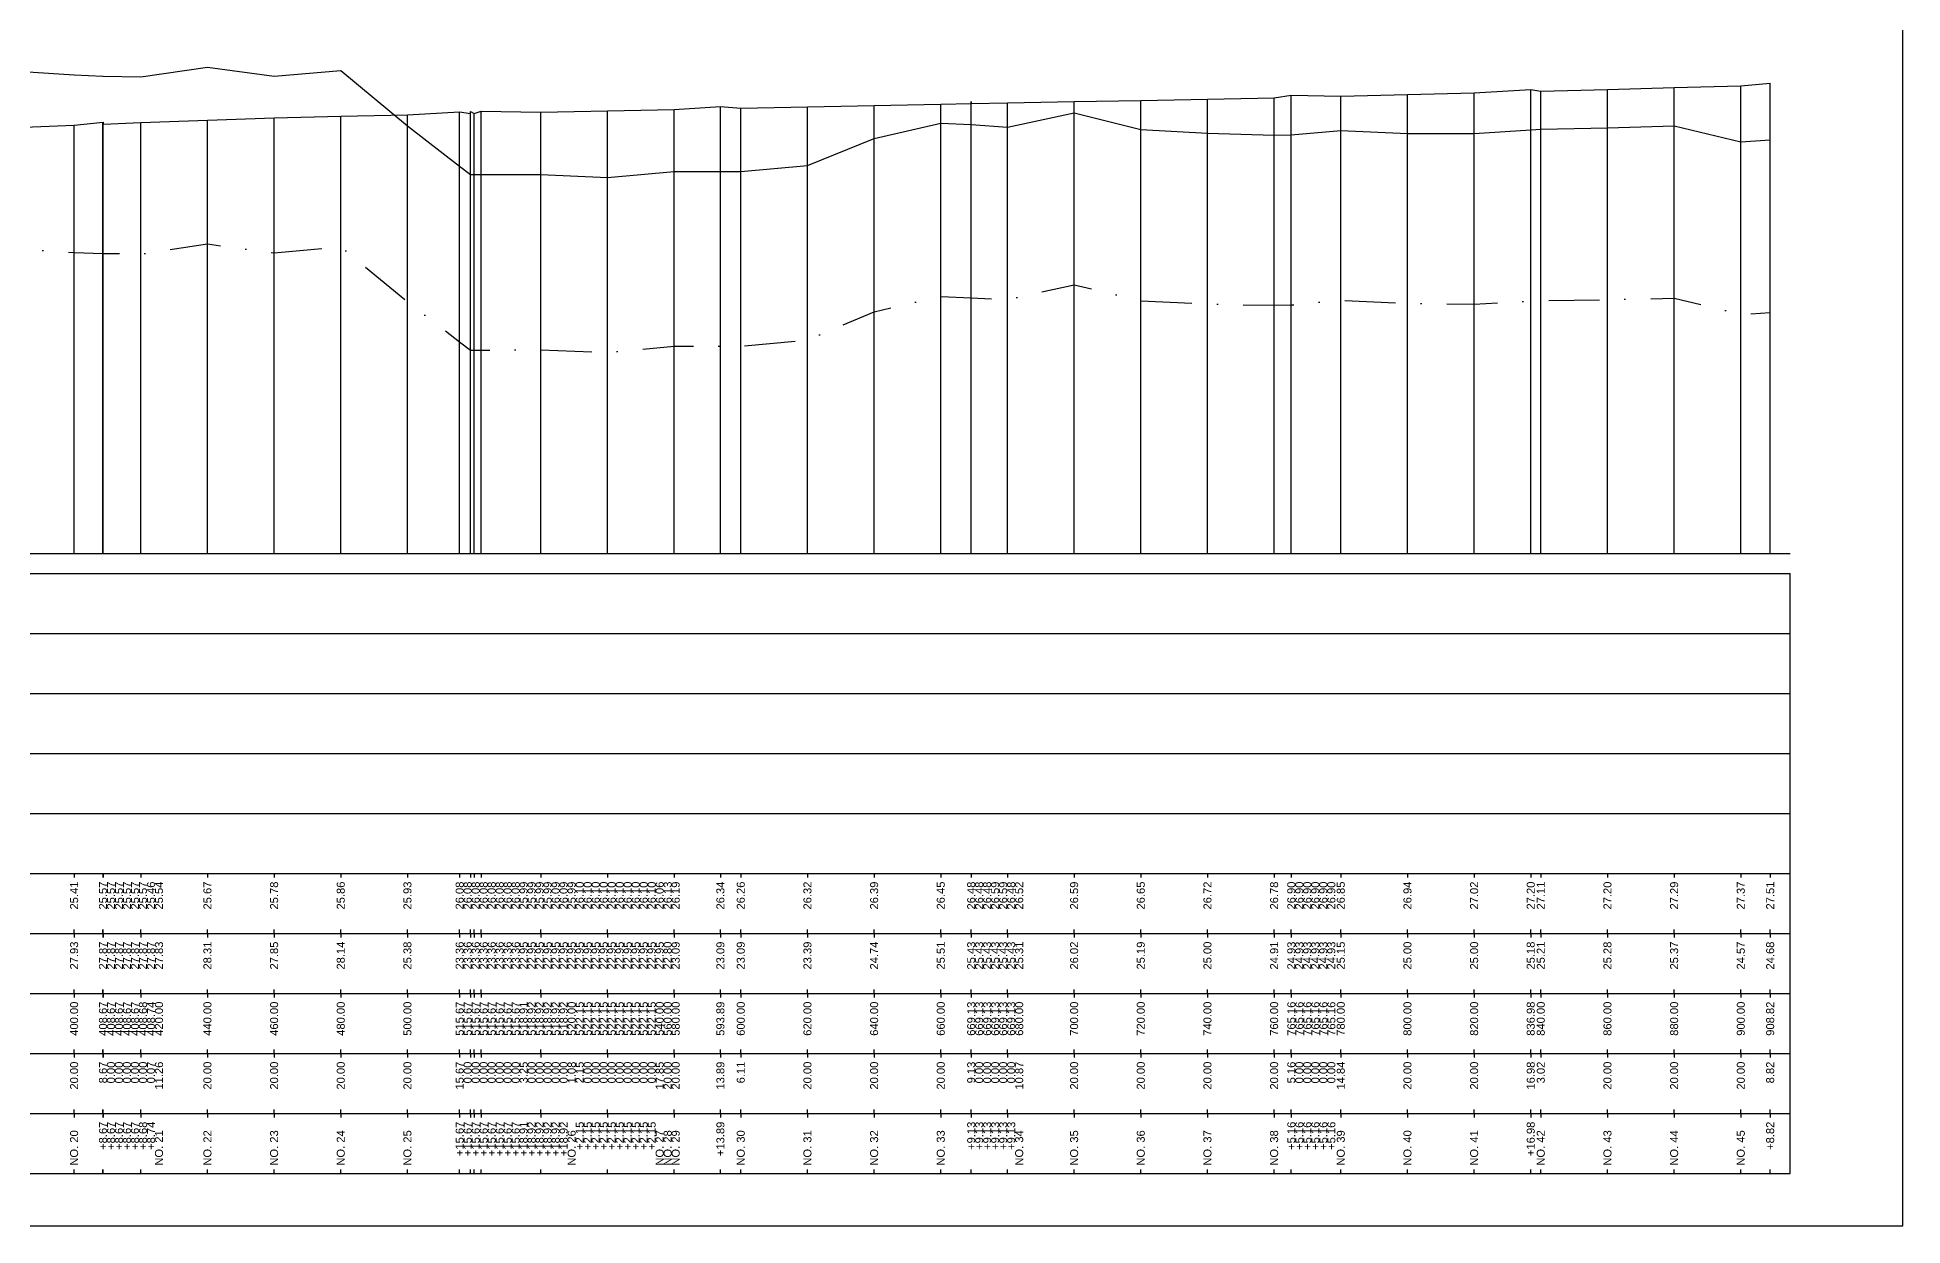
# Model space of a CAD drawing. Header units: millimetres. Extents: x -105495 to 3444, y -108190 to 2013.
# Drawn here: x 2977.7 to 3444, y -3220 to -2923 of the extents above; entities that cross this region are included whole.
import ezdxf
from ezdxf.enums import TextEntityAlignment as Align

# ---------------------------------------------------------------- set-up
doc = ezdxf.new("R2010")
doc.units = ezdxf.units.MM
doc.linetypes.add('DASHDOT', pattern=[25.4, 12.7, -6.35, 0, -6.35])
for name, color, linetype in [('KZ_종단_계획선', 1, 'Continuous'), ('KZ_종단_도각', 7, 'Continuous'), ('KZ_종단_수직선', 7, 'Continuous'), ('KZ_종단_암선1', 56, 'DASHDOT'), ('KZ_종단_지반선', 3, 'Continuous'), ('KZ_종단_테이블문자', 7, 'Continuous'), ('KZ_종단_테이블선', 7, 'Continuous')]:
    doc.layers.add(name, color=color, linetype=linetype)
doc.styles.get("Standard").update_dxf_attribs({"font": 'arial.ttf'})

msp = doc.modelspace()

# ---------------------------------------------------------------- linework, layer by layer
at = {"layer": 'KZ_종단_계획선'}
msp.add_lwpolyline([(2970.19, -2945.61), (2986.86, -2944.96), (2994.09, -2944.17), (2994.09, -2944.17), (2994.09, -2944.17), (2994.09, -2944.17), (2994.09, -2944.17), (2994.09, -2944.17), (2994.14, -2944.68), (3003.52, -2944.31), (3020.19, -2943.67), (3036.86, -2943.11), (3053.52, -2942.69), (3070.19, -2942.36), (3083.25, -2941.59), (3083.25, -2941.59), (3083.25, -2941.59), (3083.25, -2941.59), (3083.25, -2941.59), (3083.25, -2941.59), (3083.25, -2941.59), (3083.25, -2941.59), (3085.95, -2942.05), (3085.96, -2942.05), (3085.96, -2942.05), (3085.96, -2942.05), (3085.96, -2941.53), (3085.96, -2941.53), (3086.86, -2942.03), (3088.65, -2941.48), (3088.65, -2941.48), (3088.65, -2941.48), (3088.65, -2941.48), (3088.65, -2941.48), (3088.65, -2941.48), (3088.65, -2941.48), (3088.65, -2941.48), (3088.65, -2941.48), (3088.65, -2941.48), (3103.52, -2941.7), (3120.19, -2941.37), (3136.86, -2941.04), (3148.43, -2940.3), (3153.52, -2940.72), (3170.19, -2940.39), (3186.86, -2940.06), (3203.52, -2939.73), (3211.13, -2939.58), (3211.13, -2939.58), (3211.13, -2939.58), (3211.13, -2939.07), (3211.13, -2939.07), (3211.13, -2939.58), (3220.19, -2939.4), (3236.86, -2939.07), (3253.52, -2938.75), (3270.19, -2938.42), (3286.86, -2938.09), (3291.16, -2937.49), (3291.16, -2937.49), (3291.16, -2937.49), (3291.16, -2937.49), (3291.16, -2937.49), (3291.16, -2937.49), (3303.52, -2937.73), (3320.19, -2937.32), (3336.86, -2936.89), (3351.01, -2936), (3353.52, -2936.45), (3370.19, -2936.01), (3386.86, -2935.57), (3403.52, -2935.14), (3410.87, -2934.43), (3410.87, -2934.43)], dxfattribs=at)
at = {"layer": 'KZ_종단_도각'}
msp.add_lwpolyline([(2603, -3220), (3444, -3220), (3444, -2626), (2603, -2626)], close=True, dxfattribs=at)
at = {"layer": 'KZ_종단_수직선'}
for p, q in [((3291.16, -3052), (3291.16, -2937.49)), ((3291.16, -3052), (3291.16, -2937.49)), ((3291.16, -3052), (3291.16, -2937.49)), ((3291.16, -3052), (3291.16, -2937.49)), ((3291.16, -3052), (3291.16, -2937.49)), ((3291.16, -3052), (3291.16, -2937.49)), ((3303.52, -3052), (3303.52, -2937.73)), ((3320.19, -3052), (3320.19, -2937.32)), ((3336.86, -3052), (3336.86, -2936.89)), ((3351.01, -3052), (3351.01, -2936)), ((3353.52, -3052), (3353.52, -2936.45)), ((3370.19, -3052), (3370.19, -2936.01)), ((3386.86, -3052), (3386.86, -2935.57)), ((3403.52, -3052), (3403.52, -2935.14)), ((3410.87, -3052), (3410.87, -2934.43)), ((3070.19, -3052), (3070.19, -2942.36)), ((3083.25, -3052), (3083.25, -2941.59)), ((3083.25, -3052), (3083.25, -2941.59)), ((3083.25, -3052), (3083.25, -2941.59)), ((3083.25, -3052), (3083.25, -2941.59)), ((3083.25, -3052), (3083.25, -2941.59)), ((3083.25, -3052), (3083.25, -2941.59)), ((3083.25, -3052), (3083.25, -2941.59)), ((3083.25, -3052), (3083.25, -2941.59)), ((3085.95, -3052), (3085.95, -2942.05)), ((3085.96, -3052), (3085.96, -2941.53)), ((3085.96, -3052), (3085.96, -2941.53)), ((3085.96, -3052), (3085.96, -2942.05)), ((3085.96, -3052), (3085.96, -2942.05)), ((3085.96, -3052), (3085.96, -2942.05)), ((3086.86, -3052), (3086.86, -2942.03)), ((3088.65, -3052), (3088.65, -2941.48)), ((3088.65, -3052), (3088.65, -2941.48)), ((3088.65, -3052), (3088.65, -2941.48)), ((3088.65, -3052), (3088.65, -2941.48)), ((3088.65, -3052), (3088.65, -2941.48)), ((3088.65, -3052), (3088.65, -2941.48)), ((3088.65, -3052), (3088.65, -2941.48)), ((3088.65, -3052), (3088.65, -2941.48)), ((3088.65, -3052), (3088.65, -2941.48)), ((3088.65, -3052), (3088.65, -2941.48)), ((3103.52, -3052), (3103.52, -2941.7)), ((3120.19, -3052), (3120.19, -2941.37)), ((3136.86, -3052), (3136.86, -2941.04)), ((3148.43, -3052), (3148.43, -2940.3)), ((3153.52, -3052), (3153.52, -2940.72)), ((3170.19, -3052), (3170.19, -2940.39)), ((3186.86, -3052), (3186.86, -2940.06)), ((3203.52, -3052), (3203.52, -2939.73)), ((3211.13, -3052), (3211.13, -2939.07)), ((3211.13, -3052), (3211.13, -2939.07)), ((3211.13, -3052), (3211.13, -2939.58)), ((3211.13, -3052), (3211.13, -2939.58)), ((3211.13, -3052), (3211.13, -2939.58)), ((3211.13, -3052), (3211.13, -2939.58)), ((3220.19, -3052), (3220.19, -2939.4)), ((3236.86, -3052), (3236.86, -2939.07)), ((3253.52, -3052), (3253.52, -2938.75)), ((3270.19, -3052), (3270.19, -2938.42)), ((3286.86, -3052), (3286.86, -2938.09)), ((2986.86, -3052), (2986.86, -2944.96)), ((2994.08, -3052), (2994.08, -2944.17)), ((2994.08, -3052), (2994.08, -2944.17)), ((2994.08, -3052), (2994.08, -2944.17)), ((2994.08, -3052), (2994.08, -2944.17)), ((2994.08, -3052), (2994.08, -2944.17)), ((2994.09, -3052), (2994.09, -2944.17)), ((2994.14, -3052), (2994.14, -2944.68)), ((3003.52, -3052), (3003.52, -2944.31)), ((3020.19, -3052), (3020.19, -2943.67)), ((3036.86, -3052), (3036.86, -2943.11)), ((3053.52, -3052), (3053.52, -2942.69))]:
    msp.add_line(p, q, dxfattribs=at)
at = {"layer": 'KZ_종단_암선1', "flags": 128}
msp.add_lwpolyline([(2648, -3022.51), (2648, -3022.51), (2648, -3022.51), (2653.52, -3022.48), (2659.04, -3022.45), (2668.11, -3022.4), (2670.19, -3022.7), (2686.86, -3020.27), (2698.17, -3013.95), (2703.52, -3010.95), (2720.19, -3007.75), (2736.86, -3013.71), (2753.52, -3013.31), (2770.19, -3002.48), (2786.86, -3001.83), (2803.52, -3011.31), (2820.19, -3012.85), (2836.86, -3012.45), (2853.52, -3012.32), (2870.19, -3012.04), (2870.19, -3012.04), (2886.86, -3012.47), (2903.52, -3008.67), (2920.19, -3004.24), (2936.86, -2996.19), (2940.87, -2995.03), (2953.52, -2991.41), (2970.19, -2975.78), (2986.86, -2976.74), (2994.08, -2977), (2994.08, -2977), (2994.08, -2977), (2994.08, -2977), (2994.08, -2977), (2994.09, -2977), (2994.14, -2977), (3003.52, -2977.14), (3020.19, -2974.64), (3036.86, -2976.86), (3053.52, -2975.37), (3070.19, -2989.06), (3083.25, -2999.09), (3083.25, -2999.09), (3083.25, -2999.09), (3083.25, -2999.09), (3083.25, -2999.09), (3083.25, -2999.09), (3083.25, -2999.09), (3083.25, -2999.09), (3085.95, -3001.17), (3085.96, -3001.17), (3085.96, -3001.17), (3085.96, -3001.17), (3085.96, -3001.17), (3085.96, -3001.17), (3086.86, -3001.16), (3088.65, -3001.16), (3088.65, -3001.16), (3088.65, -3001.16), (3088.65, -3001.16), (3088.65, -3001.16), (3088.65, -3001.16), (3088.65, -3001.16), (3088.65, -3001.16), (3088.65, -3001.16), (3088.65, -3001.16), (3103.52, -3001.08), (3120.19, -3001.74), (3136.86, -3000.18), (3148.43, -3000.2), (3153.52, -3000.21), (3170.19, -2998.67), (3186.86, -2991.57), (3203.52, -2987.77), (3211.13, -2988.07), (3211.13, -2988.07), (3211.13, -2988.07), (3211.13, -2988.07), (3211.13, -2988.07), (3211.13, -2988.07), (3220.19, -2988.51), (3236.86, -2984.85), (3253.52, -2988.87), (3270.19, -2989.65), (3286.86, -2989.98), (3291.16, -2989.88), (3291.16, -2989.88), (3291.16, -2989.88), (3291.16, -2989.88), (3291.16, -2989.88), (3291.16, -2989.88), (3303.52, -2988.69), (3320.19, -2989.52), (3336.86, -2989.67), (3351.01, -2988.92), (3353.52, -2988.78), (3370.19, -2988.54), (3386.86, -2988.22), (3403.52, -2992.21), (3410.87, -2991.8)], dxfattribs=at)
at = {"layer": 'KZ_종단_지반선', "flags": 128}
msp.add_lwpolyline([(2970.19, -2931.31), (2986.86, -2932.37), (2994.08, -2932.67), (2994.08, -2932.67), (2994.08, -2932.67), (2994.08, -2932.67), (2994.08, -2932.67), (2994.09, -2932.67), (2994.14, -2932.67), (3003.52, -2932.86), (3020.19, -2930.43), (3036.86, -2932.73), (3053.52, -2931.32), (3070.19, -2945.09), (3083.25, -2955.18), (3083.25, -2955.18), (3083.25, -2955.18), (3083.25, -2955.18), (3083.25, -2955.18), (3083.25, -2955.18), (3083.25, -2955.18), (3083.25, -2955.18), (3085.95, -2957.27), (3085.96, -2957.27), (3085.96, -2957.27), (3085.96, -2957.27), (3085.96, -2957.27), (3085.96, -2957.27), (3086.86, -2957.27), (3088.65, -2957.27), (3088.65, -2957.27), (3088.65, -2957.27), (3088.65, -2957.27), (3088.65, -2957.27), (3088.65, -2957.27), (3088.65, -2957.27), (3088.65, -2957.27), (3088.65, -2957.27), (3088.65, -2957.27), (3103.52, -2957.27), (3120.19, -2958.01), (3136.86, -2956.55), (3148.43, -2956.55), (3153.52, -2956.55), (3170.19, -2955.06), (3186.86, -2948.28), (3203.52, -2944.45), (3211.13, -2944.83), (3211.13, -2944.83), (3211.13, -2944.83), (3211.13, -2944.83), (3211.13, -2944.83), (3211.13, -2944.83), (3220.19, -2945.47), (3236.86, -2941.91), (3253.52, -2946.07), (3270.19, -2946.98), (3286.86, -2947.43), (3291.16, -2947.37), (3291.16, -2947.37), (3291.16, -2947.37), (3291.16, -2947.37), (3291.16, -2947.37), (3291.16, -2947.37), (3303.52, -2946.26), (3320.19, -2947), (3336.86, -2947), (3351.01, -2946.12), (3353.52, -2945.97), (3370.19, -2945.59), (3386.86, -2945.16), (3403.52, -2949.14), (3410.87, -2948.6)], dxfattribs=at)
at = {"layer": 'KZ_종단_테이블선'}
for p, q in [((2628, -3052), (3415.87, -3052)), ((2628, -3057), (3415.87, -3057)), ((3415.87, -3072), (3415.87, -3057)), ((2628, -3072), (3415.87, -3072)), ((3415.87, -3087), (3415.87, -3072)), ((2628, -3087), (3415.87, -3087)), ((3415.87, -3102), (3415.87, -3087)), ((2628, -3102), (3415.87, -3102)), ((3415.87, -3117), (3415.87, -3102)), ((2628, -3117), (3415.87, -3117)), ((3415.87, -3132), (3415.87, -3117)), ((2628, -3132), (3415.87, -3132)), ((2986.86, -3132), (2986.86, -3133)), ((2994.08, -3132), (2994.08, -3133)), ((2994.08, -3132), (2994.08, -3133)), ((2994.08, -3132), (2994.08, -3133)), ((2994.08, -3132), (2994.08, -3133)), ((2994.08, -3132), (2994.08, -3133)), ((2994.09, -3132), (2994.09, -3133)), ((2994.14, -3132), (2994.14, -3133)), ((3003.52, -3132), (3003.52, -3133)), ((3020.19, -3132), (3020.19, -3133)), ((3036.86, -3132), (3036.86, -3133)), ((3053.52, -3132), (3053.52, -3133)), ((3070.19, -3132), (3070.19, -3133)), ((3083.25, -3132), (3083.25, -3133)), ((3083.25, -3132), (3083.25, -3133)), ((3083.25, -3132), (3083.25, -3133)), ((3083.25, -3132), (3083.25, -3133)), ((3083.25, -3132), (3083.25, -3133)), ((3083.25, -3132), (3083.25, -3133)), ((3083.25, -3132), (3083.25, -3133)), ((3083.25, -3132), (3083.25, -3133)), ((3085.95, -3132), (3085.95, -3133)), ((3085.96, -3132), (3085.96, -3133)), ((3085.96, -3132), (3085.96, -3133)), ((3085.96, -3132), (3085.96, -3133)), ((3085.96, -3132), (3085.96, -3133)), ((3085.96, -3132), (3085.96, -3133)), ((3086.86, -3132), (3086.86, -3133)), ((3088.65, -3132), (3088.65, -3133)), ((3088.65, -3132), (3088.65, -3133)), ((3088.65, -3132), (3088.65, -3133)), ((3088.65, -3132), (3088.65, -3133)), ((3088.65, -3132), (3088.65, -3133)), ((3088.65, -3132), (3088.65, -3133)), ((3088.65, -3132), (3088.65, -3133)), ((3088.65, -3132), (3088.65, -3133)), ((3088.65, -3132), (3088.65, -3133)), ((3088.65, -3132), (3088.65, -3133)), ((3103.52, -3132), (3103.52, -3133)), ((3120.19, -3132), (3120.19, -3133)), ((3136.86, -3132), (3136.86, -3133)), ((3148.43, -3132), (3148.43, -3133)), ((3153.52, -3132), (3153.52, -3133)), ((3170.19, -3132), (3170.19, -3133)), ((3186.86, -3132), (3186.86, -3133)), ((3203.52, -3132), (3203.52, -3133)), ((3211.13, -3132), (3211.13, -3133)), ((3211.13, -3132), (3211.13, -3133)), ((3211.13, -3132), (3211.13, -3133)), ((3211.13, -3132), (3211.13, -3133)), ((3211.13, -3132), (3211.13, -3133)), ((3211.13, -3132), (3211.13, -3133)), ((3220.19, -3132), (3220.19, -3133)), ((3236.86, -3132), (3236.86, -3133)), ((3253.52, -3132), (3253.52, -3133)), ((3270.19, -3132), (3270.19, -3133)), ((3286.86, -3132), (3286.86, -3133)), ((3291.16, -3132), (3291.16, -3133)), ((3291.16, -3132), (3291.16, -3133)), ((3291.16, -3132), (3291.16, -3133)), ((3291.16, -3132), (3291.16, -3133)), ((3291.16, -3132), (3291.16, -3133)), ((3291.16, -3132), (3291.16, -3133)), ((3303.52, -3132), (3303.52, -3133)), ((3320.19, -3132), (3320.19, -3133)), ((3336.86, -3132), (3336.86, -3133)), ((3351.01, -3132), (3351.01, -3133)), ((3353.52, -3132), (3353.52, -3133)), ((3370.19, -3132), (3370.19, -3133)), ((3386.86, -3132), (3386.86, -3133)), ((3403.52, -3132), (3403.52, -3133)), ((3410.87, -3132), (3410.87, -3133)), ((3415.87, -3147), (3415.87, -3132)), ((2628, -3147), (3415.87, -3147)), ((2986.86, -3147), (2986.86, -3146)), ((2986.86, -3147), (2986.86, -3148)), ((2994.08, -3147), (2994.08, -3146)), ((2994.08, -3147), (2994.08, -3146)), ((2994.08, -3147), (2994.08, -3146)), ((2994.08, -3147), (2994.08, -3146)), ((2994.08, -3147), (2994.08, -3146)), ((2994.08, -3147), (2994.08, -3148)), ((2994.08, -3147), (2994.08, -3148)), ((2994.08, -3147), (2994.08, -3148)), ((2994.08, -3147), (2994.08, -3148)), ((2994.08, -3147), (2994.08, -3148)), ((2994.09, -3147), (2994.09, -3146)), ((2994.09, -3147), (2994.09, -3148)), ((2994.14, -3147), (2994.14, -3146)), ((2994.14, -3147), (2994.14, -3148)), ((3003.52, -3147), (3003.52, -3146)), ((3003.52, -3147), (3003.52, -3148)), ((3020.19, -3147), (3020.19, -3146)), ((3020.19, -3147), (3020.19, -3148)), ((3036.86, -3147), (3036.86, -3146)), ((3036.86, -3147), (3036.86, -3148)), ((3053.52, -3147), (3053.52, -3146)), ((3053.52, -3147), (3053.52, -3148)), ((3070.19, -3147), (3070.19, -3146)), ((3070.19, -3147), (3070.19, -3148)), ((3083.25, -3147), (3083.25, -3146)), ((3083.25, -3147), (3083.25, -3146)), ((3083.25, -3147), (3083.25, -3146)), ((3083.25, -3147), (3083.25, -3146)), ((3083.25, -3147), (3083.25, -3146)), ((3083.25, -3147), (3083.25, -3146)), ((3083.25, -3147), (3083.25, -3146)), ((3083.25, -3147), (3083.25, -3146)), ((3083.25, -3147), (3083.25, -3148)), ((3083.25, -3147), (3083.25, -3148)), ((3083.25, -3147), (3083.25, -3148)), ((3083.25, -3147), (3083.25, -3148)), ((3083.25, -3147), (3083.25, -3148)), ((3083.25, -3147), (3083.25, -3148)), ((3083.25, -3147), (3083.25, -3148)), ((3083.25, -3147), (3083.25, -3148)), ((3085.95, -3147), (3085.95, -3146)), ((3085.95, -3147), (3085.95, -3148)), ((3085.96, -3147), (3085.96, -3146)), ((3085.96, -3147), (3085.96, -3146)), ((3085.96, -3147), (3085.96, -3146)), ((3085.96, -3147), (3085.96, -3146)), ((3085.96, -3147), (3085.96, -3146)), ((3085.96, -3147), (3085.96, -3148)), ((3085.96, -3147), (3085.96, -3148)), ((3085.96, -3147), (3085.96, -3148)), ((3085.96, -3147), (3085.96, -3148)), ((3085.96, -3147), (3085.96, -3148)), ((3086.86, -3147), (3086.86, -3146)), ((3086.86, -3147), (3086.86, -3148)), ((3088.65, -3147), (3088.65, -3146)), ((3088.65, -3147), (3088.65, -3146)), ((3088.65, -3147), (3088.65, -3146)), ((3088.65, -3147), (3088.65, -3146)), ((3088.65, -3147), (3088.65, -3146)), ((3088.65, -3147), (3088.65, -3146)), ((3088.65, -3147), (3088.65, -3146)), ((3088.65, -3147), (3088.65, -3146)), ((3088.65, -3147), (3088.65, -3146)), ((3088.65, -3147), (3088.65, -3146)), ((3088.65, -3147), (3088.65, -3148)), ((3088.65, -3147), (3088.65, -3148)), ((3088.65, -3147), (3088.65, -3148)), ((3088.65, -3147), (3088.65, -3148)), ((3088.65, -3147), (3088.65, -3148)), ((3088.65, -3147), (3088.65, -3148)), ((3088.65, -3147), (3088.65, -3148)), ((3088.65, -3147), (3088.65, -3148)), ((3088.65, -3147), (3088.65, -3148)), ((3088.65, -3147), (3088.65, -3148)), ((3103.52, -3147), (3103.52, -3146)), ((3103.52, -3147), (3103.52, -3148)), ((3120.19, -3147), (3120.19, -3146)), ((3120.19, -3147), (3120.19, -3148)), ((3136.86, -3147), (3136.86, -3146)), ((3136.86, -3147), (3136.86, -3148)), ((3148.43, -3147), (3148.43, -3146)), ((3148.43, -3147), (3148.43, -3148)), ((3153.52, -3147), (3153.52, -3146)), ((3153.52, -3147), (3153.52, -3148)), ((3170.19, -3147), (3170.19, -3146)), ((3170.19, -3147), (3170.19, -3148)), ((3186.86, -3147), (3186.86, -3146)), ((3186.86, -3147), (3186.86, -3148)), ((3203.52, -3147), (3203.52, -3146)), ((3203.52, -3147), (3203.52, -3148)), ((3211.13, -3147), (3211.13, -3146)), ((3211.13, -3147), (3211.13, -3146)), ((3211.13, -3147), (3211.13, -3146)), ((3211.13, -3147), (3211.13, -3146)), ((3211.13, -3147), (3211.13, -3146)), ((3211.13, -3147), (3211.13, -3146)), ((3211.13, -3147), (3211.13, -3148)), ((3211.13, -3147), (3211.13, -3148)), ((3211.13, -3147), (3211.13, -3148)), ((3211.13, -3147), (3211.13, -3148)), ((3211.13, -3147), (3211.13, -3148)), ((3211.13, -3147), (3211.13, -3148)), ((3220.19, -3147), (3220.19, -3146)), ((3220.19, -3147), (3220.19, -3148)), ((3236.86, -3147), (3236.86, -3146)), ((3236.86, -3147), (3236.86, -3148)), ((3253.52, -3147), (3253.52, -3146)), ((3253.52, -3147), (3253.52, -3148)), ((3270.19, -3147), (3270.19, -3146)), ((3270.19, -3147), (3270.19, -3148)), ((3286.86, -3147), (3286.86, -3146)), ((3286.86, -3147), (3286.86, -3148)), ((3291.16, -3147), (3291.16, -3146)), ((3291.16, -3147), (3291.16, -3146)), ((3291.16, -3147), (3291.16, -3146)), ((3291.16, -3147), (3291.16, -3146)), ((3291.16, -3147), (3291.16, -3146)), ((3291.16, -3147), (3291.16, -3146)), ((3291.16, -3147), (3291.16, -3148)), ((3291.16, -3147), (3291.16, -3148)), ((3291.16, -3147), (3291.16, -3148)), ((3291.16, -3147), (3291.16, -3148)), ((3291.16, -3147), (3291.16, -3148)), ((3291.16, -3147), (3291.16, -3148)), ((3303.52, -3147), (3303.52, -3146)), ((3303.52, -3147), (3303.52, -3148)), ((3320.19, -3147), (3320.19, -3146)), ((3320.19, -3147), (3320.19, -3148)), ((3336.86, -3147), (3336.86, -3146)), ((3336.86, -3147), (3336.86, -3148)), ((3351.01, -3147), (3351.01, -3146)), ((3351.01, -3147), (3351.01, -3148)), ((3353.52, -3147), (3353.52, -3146)), ((3353.52, -3147), (3353.52, -3148)), ((3370.19, -3147), (3370.19, -3146)), ((3370.19, -3147), (3370.19, -3148)), ((3386.86, -3147), (3386.86, -3146)), ((3386.86, -3147), (3386.86, -3148)), ((3403.52, -3147), (3403.52, -3146)), ((3403.52, -3147), (3403.52, -3148)), ((3410.87, -3147), (3410.87, -3146)), ((3410.87, -3147), (3410.87, -3148)), ((3415.87, -3162), (3415.87, -3147)), ((2986.86, -3162), (2986.86, -3161)), ((2994.08, -3162), (2994.08, -3161)), ((2994.08, -3162), (2994.08, -3161)), ((2994.08, -3162), (2994.08, -3161)), ((2994.08, -3162), (2994.08, -3161)), ((2994.08, -3162), (2994.08, -3161)), ((2994.09, -3162), (2994.09, -3161)), ((2994.14, -3162), (2994.14, -3161)), ((3003.52, -3162), (3003.52, -3161)), ((3020.19, -3162), (3020.19, -3161)), ((3036.86, -3162), (3036.86, -3161)), ((3053.52, -3162), (3053.52, -3161)), ((3070.19, -3162), (3070.19, -3161)), ((3083.25, -3162), (3083.25, -3161)), ((3083.25, -3162), (3083.25, -3161)), ((3083.25, -3162), (3083.25, -3161)), ((3083.25, -3162), (3083.25, -3161)), ((3083.25, -3162), (3083.25, -3161)), ((3083.25, -3162), (3083.25, -3161)), ((3083.25, -3162), (3083.25, -3161)), ((3083.25, -3162), (3083.25, -3161)), ((3085.95, -3162), (3085.95, -3161)), ((3085.96, -3162), (3085.96, -3161)), ((3085.96, -3162), (3085.96, -3161)), ((3085.96, -3162), (3085.96, -3161)), ((3085.96, -3162), (3085.96, -3161)), ((3085.96, -3162), (3085.96, -3161)), ((3086.86, -3162), (3086.86, -3161)), ((3088.65, -3162), (3088.65, -3161)), ((3088.65, -3162), (3088.65, -3161)), ((3088.65, -3162), (3088.65, -3161)), ((3088.65, -3162), (3088.65, -3161)), ((3088.65, -3162), (3088.65, -3161)), ((3088.65, -3162), (3088.65, -3161)), ((3088.65, -3162), (3088.65, -3161)), ((3088.65, -3162), (3088.65, -3161)), ((3088.65, -3162), (3088.65, -3161)), ((3088.65, -3162), (3088.65, -3161)), ((3103.52, -3162), (3103.52, -3161)), ((3120.19, -3162), (3120.19, -3161)), ((3136.86, -3162), (3136.86, -3161)), ((3148.43, -3162), (3148.43, -3161)), ((3153.52, -3162), (3153.52, -3161)), ((3170.19, -3162), (3170.19, -3161)), ((3186.86, -3162), (3186.86, -3161)), ((3203.52, -3162), (3203.52, -3161)), ((3211.13, -3162), (3211.13, -3161)), ((3211.13, -3162), (3211.13, -3161)), ((3211.13, -3162), (3211.13, -3161)), ((3211.13, -3162), (3211.13, -3161)), ((3211.13, -3162), (3211.13, -3161)), ((3211.13, -3162), (3211.13, -3161)), ((3220.19, -3162), (3220.19, -3161)), ((3236.86, -3162), (3236.86, -3161)), ((3253.52, -3162), (3253.52, -3161)), ((3270.19, -3162), (3270.19, -3161)), ((3286.86, -3162), (3286.86, -3161)), ((3291.16, -3162), (3291.16, -3161)), ((3291.16, -3162), (3291.16, -3161)), ((3291.16, -3162), (3291.16, -3161)), ((3291.16, -3162), (3291.16, -3161)), ((3291.16, -3162), (3291.16, -3161)), ((3291.16, -3162), (3291.16, -3161)), ((3303.52, -3162), (3303.52, -3161)), ((3320.19, -3162), (3320.19, -3161)), ((3336.86, -3162), (3336.86, -3161)), ((3351.01, -3162), (3351.01, -3161)), ((3353.52, -3162), (3353.52, -3161)), ((3370.19, -3162), (3370.19, -3161)), ((3386.86, -3162), (3386.86, -3161)), ((3403.52, -3162), (3403.52, -3161)), ((3410.87, -3162), (3410.87, -3161)), ((2628, -3162), (3415.87, -3162)), ((2986.86, -3162), (2986.86, -3163)), ((2994.08, -3162), (2994.08, -3163)), ((2994.08, -3162), (2994.08, -3163)), ((2994.08, -3162), (2994.08, -3163)), ((2994.08, -3162), (2994.08, -3163)), ((2994.08, -3162), (2994.08, -3163)), ((2994.09, -3162), (2994.09, -3163)), ((2994.14, -3162), (2994.14, -3163)), ((3003.52, -3162), (3003.52, -3163)), ((3020.19, -3162), (3020.19, -3163)), ((3036.86, -3162), (3036.86, -3163)), ((3053.52, -3162), (3053.52, -3163)), ((3070.19, -3162), (3070.19, -3163)), ((3083.25, -3162), (3083.25, -3163)), ((3083.25, -3162), (3083.25, -3163)), ((3083.25, -3162), (3083.25, -3163)), ((3083.25, -3162), (3083.25, -3163)), ((3083.25, -3162), (3083.25, -3163)), ((3083.25, -3162), (3083.25, -3163)), ((3083.25, -3162), (3083.25, -3163)), ((3083.25, -3162), (3083.25, -3163)), ((3085.95, -3162), (3085.95, -3163)), ((3085.96, -3162), (3085.96, -3163)), ((3085.96, -3162), (3085.96, -3163)), ((3085.96, -3162), (3085.96, -3163)), ((3085.96, -3162), (3085.96, -3163)), ((3085.96, -3162), (3085.96, -3163)), ((3086.86, -3162), (3086.86, -3163)), ((3088.65, -3162), (3088.65, -3163)), ((3088.65, -3162), (3088.65, -3163)), ((3088.65, -3162), (3088.65, -3163)), ((3088.65, -3162), (3088.65, -3163)), ((3088.65, -3162), (3088.65, -3163)), ((3088.65, -3162), (3088.65, -3163)), ((3088.65, -3162), (3088.65, -3163)), ((3088.65, -3162), (3088.65, -3163)), ((3088.65, -3162), (3088.65, -3163)), ((3088.65, -3162), (3088.65, -3163)), ((3103.52, -3162), (3103.52, -3163)), ((3120.19, -3162), (3120.19, -3163)), ((3136.86, -3162), (3136.86, -3163)), ((3148.43, -3162), (3148.43, -3163)), ((3153.52, -3162), (3153.52, -3163)), ((3170.19, -3162), (3170.19, -3163)), ((3186.86, -3162), (3186.86, -3163)), ((3203.52, -3162), (3203.52, -3163)), ((3211.13, -3162), (3211.13, -3163)), ((3211.13, -3162), (3211.13, -3163)), ((3211.13, -3162), (3211.13, -3163)), ((3211.13, -3162), (3211.13, -3163)), ((3211.13, -3162), (3211.13, -3163)), ((3211.13, -3162), (3211.13, -3163)), ((3220.19, -3162), (3220.19, -3163)), ((3236.86, -3162), (3236.86, -3163)), ((3253.52, -3162), (3253.52, -3163)), ((3270.19, -3162), (3270.19, -3163)), ((3286.86, -3162), (3286.86, -3163)), ((3291.16, -3162), (3291.16, -3163)), ((3291.16, -3162), (3291.16, -3163)), ((3291.16, -3162), (3291.16, -3163)), ((3291.16, -3162), (3291.16, -3163)), ((3291.16, -3162), (3291.16, -3163)), ((3291.16, -3162), (3291.16, -3163)), ((3303.52, -3162), (3303.52, -3163)), ((3320.19, -3162), (3320.19, -3163)), ((3336.86, -3162), (3336.86, -3163)), ((3351.01, -3162), (3351.01, -3163)), ((3353.52, -3162), (3353.52, -3163)), ((3370.19, -3162), (3370.19, -3163)), ((3386.86, -3162), (3386.86, -3163)), ((3403.52, -3162), (3403.52, -3163)), ((3410.87, -3162), (3410.87, -3163)), ((3415.87, -3177), (3415.87, -3162)), ((2628, -3177), (3415.87, -3177)), ((2986.86, -3177), (2986.86, -3176)), ((2986.86, -3177), (2986.86, -3178)), ((2994.08, -3177), (2994.08, -3176)), ((2994.08, -3177), (2994.08, -3176)), ((2994.08, -3177), (2994.08, -3176)), ((2994.08, -3177), (2994.08, -3176)), ((2994.08, -3177), (2994.08, -3176)), ((2994.08, -3177), (2994.08, -3178)), ((2994.08, -3177), (2994.08, -3178)), ((2994.08, -3177), (2994.08, -3178)), ((2994.08, -3177), (2994.08, -3178)), ((2994.08, -3177), (2994.08, -3178)), ((2994.09, -3177), (2994.09, -3176)), ((2994.09, -3177), (2994.09, -3178)), ((2994.14, -3177), (2994.14, -3176)), ((2994.14, -3177), (2994.14, -3178)), ((3003.52, -3177), (3003.52, -3176)), ((3003.52, -3177), (3003.52, -3178)), ((3020.19, -3177), (3020.19, -3176)), ((3020.19, -3177), (3020.19, -3178)), ((3036.86, -3177), (3036.86, -3176)), ((3036.86, -3177), (3036.86, -3178)), ((3053.52, -3177), (3053.52, -3176)), ((3053.52, -3177), (3053.52, -3178)), ((3070.19, -3177), (3070.19, -3176)), ((3070.19, -3177), (3070.19, -3178)), ((3083.25, -3177), (3083.25, -3176)), ((3083.25, -3177), (3083.25, -3176)), ((3083.25, -3177), (3083.25, -3176)), ((3083.25, -3177), (3083.25, -3176)), ((3083.25, -3177), (3083.25, -3176)), ((3083.25, -3177), (3083.25, -3176)), ((3083.25, -3177), (3083.25, -3176)), ((3083.25, -3177), (3083.25, -3176)), ((3083.25, -3177), (3083.25, -3178)), ((3083.25, -3177), (3083.25, -3178)), ((3083.25, -3177), (3083.25, -3178)), ((3083.25, -3177), (3083.25, -3178)), ((3083.25, -3177), (3083.25, -3178)), ((3083.25, -3177), (3083.25, -3178)), ((3083.25, -3177), (3083.25, -3178)), ((3083.25, -3177), (3083.25, -3178)), ((3085.95, -3177), (3085.95, -3176)), ((3085.95, -3177), (3085.95, -3178)), ((3085.96, -3177), (3085.96, -3176)), ((3085.96, -3177), (3085.96, -3176)), ((3085.96, -3177), (3085.96, -3176)), ((3085.96, -3177), (3085.96, -3176)), ((3085.96, -3177), (3085.96, -3176)), ((3085.96, -3177), (3085.96, -3178)), ((3085.96, -3177), (3085.96, -3178)), ((3085.96, -3177), (3085.96, -3178)), ((3085.96, -3177), (3085.96, -3178)), ((3085.96, -3177), (3085.96, -3178)), ((3086.86, -3177), (3086.86, -3176)), ((3086.86, -3177), (3086.86, -3178)), ((3088.65, -3177), (3088.65, -3176)), ((3088.65, -3177), (3088.65, -3176)), ((3088.65, -3177), (3088.65, -3176)), ((3088.65, -3177), (3088.65, -3176)), ((3088.65, -3177), (3088.65, -3176)), ((3088.65, -3177), (3088.65, -3176)), ((3088.65, -3177), (3088.65, -3176)), ((3088.65, -3177), (3088.65, -3176)), ((3088.65, -3177), (3088.65, -3176)), ((3088.65, -3177), (3088.65, -3176)), ((3088.65, -3177), (3088.65, -3178)), ((3088.65, -3177), (3088.65, -3178)), ((3088.65, -3177), (3088.65, -3178)), ((3088.65, -3177), (3088.65, -3178)), ((3088.65, -3177), (3088.65, -3178)), ((3088.65, -3177), (3088.65, -3178)), ((3088.65, -3177), (3088.65, -3178)), ((3088.65, -3177), (3088.65, -3178)), ((3088.65, -3177), (3088.65, -3178)), ((3088.65, -3177), (3088.65, -3178)), ((3103.52, -3177), (3103.52, -3176)), ((3103.52, -3177), (3103.52, -3178)), ((3120.19, -3177), (3120.19, -3176)), ((3120.19, -3177), (3120.19, -3178)), ((3136.86, -3177), (3136.86, -3176)), ((3136.86, -3177), (3136.86, -3178)), ((3148.43, -3177), (3148.43, -3176)), ((3148.43, -3177), (3148.43, -3178)), ((3153.52, -3177), (3153.52, -3176)), ((3153.52, -3177), (3153.52, -3178)), ((3170.19, -3177), (3170.19, -3176)), ((3170.19, -3177), (3170.19, -3178)), ((3186.86, -3177), (3186.86, -3176)), ((3186.86, -3177), (3186.86, -3178)), ((3203.52, -3177), (3203.52, -3176)), ((3203.52, -3177), (3203.52, -3178)), ((3211.13, -3177), (3211.13, -3176)), ((3211.13, -3177), (3211.13, -3176)), ((3211.13, -3177), (3211.13, -3176)), ((3211.13, -3177), (3211.13, -3176)), ((3211.13, -3177), (3211.13, -3176)), ((3211.13, -3177), (3211.13, -3176)), ((3211.13, -3177), (3211.13, -3178)), ((3211.13, -3177), (3211.13, -3178)), ((3211.13, -3177), (3211.13, -3178)), ((3211.13, -3177), (3211.13, -3178)), ((3211.13, -3177), (3211.13, -3178)), ((3211.13, -3177), (3211.13, -3178)), ((3220.19, -3177), (3220.19, -3176)), ((3220.19, -3177), (3220.19, -3178)), ((3236.86, -3177), (3236.86, -3176)), ((3236.86, -3177), (3236.86, -3178)), ((3253.52, -3177), (3253.52, -3176)), ((3253.52, -3177), (3253.52, -3178)), ((3270.19, -3177), (3270.19, -3176)), ((3270.19, -3177), (3270.19, -3178)), ((3286.86, -3177), (3286.86, -3176)), ((3286.86, -3177), (3286.86, -3178)), ((3291.16, -3177), (3291.16, -3176)), ((3291.16, -3177), (3291.16, -3176)), ((3291.16, -3177), (3291.16, -3176)), ((3291.16, -3177), (3291.16, -3176)), ((3291.16, -3177), (3291.16, -3176)), ((3291.16, -3177), (3291.16, -3176)), ((3291.16, -3177), (3291.16, -3178)), ((3291.16, -3177), (3291.16, -3178)), ((3291.16, -3177), (3291.16, -3178)), ((3291.16, -3177), (3291.16, -3178)), ((3291.16, -3177), (3291.16, -3178)), ((3291.16, -3177), (3291.16, -3178)), ((3303.52, -3177), (3303.52, -3176)), ((3303.52, -3177), (3303.52, -3178)), ((3320.19, -3177), (3320.19, -3176)), ((3320.19, -3177), (3320.19, -3178)), ((3336.86, -3177), (3336.86, -3176)), ((3336.86, -3177), (3336.86, -3178)), ((3351.01, -3177), (3351.01, -3176)), ((3351.01, -3177), (3351.01, -3178)), ((3353.52, -3177), (3353.52, -3176)), ((3353.52, -3177), (3353.52, -3178)), ((3370.19, -3177), (3370.19, -3176)), ((3370.19, -3177), (3370.19, -3178)), ((3386.86, -3177), (3386.86, -3176)), ((3386.86, -3177), (3386.86, -3178)), ((3403.52, -3177), (3403.52, -3176)), ((3403.52, -3177), (3403.52, -3178)), ((3410.87, -3177), (3410.87, -3176)), ((3410.87, -3177), (3410.87, -3178)), ((3415.87, -3192), (3415.87, -3177)), ((2628, -3192), (3415.87, -3192)), ((2986.86, -3192), (2986.86, -3191)), ((2986.86, -3192), (2986.86, -3193)), ((2994.08, -3192), (2994.08, -3191)), ((2994.08, -3192), (2994.08, -3191)), ((2994.08, -3192), (2994.08, -3191)), ((2994.08, -3192), (2994.08, -3191)), ((2994.08, -3192), (2994.08, -3191)), ((2994.08, -3192), (2994.08, -3193)), ((2994.08, -3192), (2994.08, -3193)), ((2994.08, -3192), (2994.08, -3193)), ((2994.08, -3192), (2994.08, -3193)), ((2994.08, -3192), (2994.08, -3193)), ((2994.09, -3192), (2994.09, -3191)), ((2994.09, -3192), (2994.09, -3193)), ((2994.14, -3192), (2994.14, -3191)), ((2994.14, -3192), (2994.14, -3193)), ((3003.52, -3192), (3003.52, -3191)), ((3003.52, -3192), (3003.52, -3193)), ((3020.19, -3192), (3020.19, -3191)), ((3020.19, -3192), (3020.19, -3193)), ((3036.86, -3192), (3036.86, -3191)), ((3036.86, -3192), (3036.86, -3193)), ((3053.52, -3192), (3053.52, -3191)), ((3053.52, -3192), (3053.52, -3193)), ((3070.19, -3192), (3070.19, -3191)), ((3070.19, -3192), (3070.19, -3193)), ((3083.25, -3192), (3083.25, -3191)), ((3083.25, -3192), (3083.25, -3191)), ((3083.25, -3192), (3083.25, -3191)), ((3083.25, -3192), (3083.25, -3191)), ((3083.25, -3192), (3083.25, -3191)), ((3083.25, -3192), (3083.25, -3191)), ((3083.25, -3192), (3083.25, -3191)), ((3083.25, -3192), (3083.25, -3191)), ((3083.25, -3192), (3083.25, -3193)), ((3083.25, -3192), (3083.25, -3193)), ((3083.25, -3192), (3083.25, -3193)), ((3083.25, -3192), (3083.25, -3193)), ((3083.25, -3192), (3083.25, -3193)), ((3083.25, -3192), (3083.25, -3193)), ((3083.25, -3192), (3083.25, -3193)), ((3083.25, -3192), (3083.25, -3193)), ((3085.95, -3192), (3085.95, -3191)), ((3085.95, -3192), (3085.95, -3193)), ((3085.96, -3192), (3085.96, -3191)), ((3085.96, -3192), (3085.96, -3191)), ((3085.96, -3192), (3085.96, -3191)), ((3085.96, -3192), (3085.96, -3191)), ((3085.96, -3192), (3085.96, -3191)), ((3085.96, -3192), (3085.96, -3193)), ((3085.96, -3192), (3085.96, -3193)), ((3085.96, -3192), (3085.96, -3193)), ((3085.96, -3192), (3085.96, -3193)), ((3085.96, -3192), (3085.96, -3193)), ((3086.86, -3192), (3086.86, -3191)), ((3086.86, -3192), (3086.86, -3193)), ((3088.65, -3192), (3088.65, -3191)), ((3088.65, -3192), (3088.65, -3191)), ((3088.65, -3192), (3088.65, -3191)), ((3088.65, -3192), (3088.65, -3191)), ((3088.65, -3192), (3088.65, -3191)), ((3088.65, -3192), (3088.65, -3191)), ((3088.65, -3192), (3088.65, -3191)), ((3088.65, -3192), (3088.65, -3191)), ((3088.65, -3192), (3088.65, -3191)), ((3088.65, -3192), (3088.65, -3191)), ((3088.65, -3192), (3088.65, -3193)), ((3088.65, -3192), (3088.65, -3193)), ((3088.65, -3192), (3088.65, -3193)), ((3088.65, -3192), (3088.65, -3193)), ((3088.65, -3192), (3088.65, -3193)), ((3088.65, -3192), (3088.65, -3193)), ((3088.65, -3192), (3088.65, -3193)), ((3088.65, -3192), (3088.65, -3193)), ((3088.65, -3192), (3088.65, -3193)), ((3088.65, -3192), (3088.65, -3193)), ((3103.52, -3192), (3103.52, -3191)), ((3103.52, -3192), (3103.52, -3193)), ((3120.19, -3192), (3120.19, -3191)), ((3120.19, -3192), (3120.19, -3193)), ((3136.86, -3192), (3136.86, -3191)), ((3136.86, -3192), (3136.86, -3193)), ((3148.43, -3192), (3148.43, -3191)), ((3148.43, -3192), (3148.43, -3193)), ((3153.52, -3192), (3153.52, -3191)), ((3153.52, -3192), (3153.52, -3193)), ((3170.19, -3192), (3170.19, -3191)), ((3170.19, -3192), (3170.19, -3193)), ((3186.86, -3192), (3186.86, -3191)), ((3186.86, -3192), (3186.86, -3193)), ((3203.52, -3192), (3203.52, -3191)), ((3203.52, -3192), (3203.52, -3193)), ((3211.13, -3192), (3211.13, -3191)), ((3211.13, -3192), (3211.13, -3191)), ((3211.13, -3192), (3211.13, -3191)), ((3211.13, -3192), (3211.13, -3191)), ((3211.13, -3192), (3211.13, -3191)), ((3211.13, -3192), (3211.13, -3191)), ((3211.13, -3192), (3211.13, -3193)), ((3211.13, -3192), (3211.13, -3193)), ((3211.13, -3192), (3211.13, -3193)), ((3211.13, -3192), (3211.13, -3193)), ((3211.13, -3192), (3211.13, -3193)), ((3211.13, -3192), (3211.13, -3193)), ((3220.19, -3192), (3220.19, -3191)), ((3220.19, -3192), (3220.19, -3193)), ((3236.86, -3192), (3236.86, -3191)), ((3236.86, -3192), (3236.86, -3193)), ((3253.52, -3192), (3253.52, -3191)), ((3253.52, -3192), (3253.52, -3193)), ((3270.19, -3192), (3270.19, -3191)), ((3270.19, -3192), (3270.19, -3193)), ((3286.86, -3192), (3286.86, -3191)), ((3286.86, -3192), (3286.86, -3193)), ((3291.16, -3192), (3291.16, -3191)), ((3291.16, -3192), (3291.16, -3191)), ((3291.16, -3192), (3291.16, -3191)), ((3291.16, -3192), (3291.16, -3191)), ((3291.16, -3192), (3291.16, -3191)), ((3291.16, -3192), (3291.16, -3191)), ((3291.16, -3192), (3291.16, -3193)), ((3291.16, -3192), (3291.16, -3193)), ((3291.16, -3192), (3291.16, -3193)), ((3291.16, -3192), (3291.16, -3193)), ((3291.16, -3192), (3291.16, -3193)), ((3291.16, -3192), (3291.16, -3193)), ((3303.52, -3192), (3303.52, -3191)), ((3303.52, -3192), (3303.52, -3193)), ((3320.19, -3192), (3320.19, -3191)), ((3320.19, -3192), (3320.19, -3193)), ((3336.86, -3192), (3336.86, -3191)), ((3336.86, -3192), (3336.86, -3193)), ((3351.01, -3192), (3351.01, -3191)), ((3351.01, -3192), (3351.01, -3193)), ((3353.52, -3192), (3353.52, -3191)), ((3353.52, -3192), (3353.52, -3193)), ((3370.19, -3192), (3370.19, -3191)), ((3370.19, -3192), (3370.19, -3193)), ((3386.86, -3192), (3386.86, -3191)), ((3386.86, -3192), (3386.86, -3193)), ((3403.52, -3192), (3403.52, -3191)), ((3403.52, -3192), (3403.52, -3193)), ((3410.87, -3192), (3410.87, -3191)), ((3410.87, -3192), (3410.87, -3193)), ((3415.87, -3207), (3415.87, -3192)), ((2628, -3207), (3415.87, -3207)), ((2986.86, -3207), (2986.86, -3206)), ((2994.08, -3207), (2994.08, -3206)), ((2994.08, -3207), (2994.08, -3206)), ((2994.08, -3207), (2994.08, -3206)), ((2994.08, -3207), (2994.08, -3206)), ((2994.08, -3207), (2994.08, -3206)), ((2994.09, -3207), (2994.09, -3206)), ((2994.14, -3207), (2994.14, -3206)), ((3003.52, -3207), (3003.52, -3206)), ((3020.19, -3207), (3020.19, -3206)), ((3036.86, -3207), (3036.86, -3206)), ((3053.52, -3207), (3053.52, -3206)), ((3070.19, -3207), (3070.19, -3206)), ((3083.25, -3207), (3083.25, -3206)), ((3083.25, -3207), (3083.25, -3206)), ((3083.25, -3207), (3083.25, -3206)), ((3083.25, -3207), (3083.25, -3206)), ((3083.25, -3207), (3083.25, -3206)), ((3083.25, -3207), (3083.25, -3206)), ((3083.25, -3207), (3083.25, -3206)), ((3083.25, -3207), (3083.25, -3206)), ((3085.95, -3207), (3085.95, -3206)), ((3085.96, -3207), (3085.96, -3206)), ((3085.96, -3207), (3085.96, -3206)), ((3085.96, -3207), (3085.96, -3206)), ((3085.96, -3207), (3085.96, -3206)), ((3085.96, -3207), (3085.96, -3206)), ((3086.86, -3207), (3086.86, -3206)), ((3088.65, -3207), (3088.65, -3206)), ((3088.65, -3207), (3088.65, -3206)), ((3088.65, -3207), (3088.65, -3206)), ((3088.65, -3207), (3088.65, -3206)), ((3088.65, -3207), (3088.65, -3206)), ((3088.65, -3207), (3088.65, -3206)), ((3088.65, -3207), (3088.65, -3206)), ((3088.65, -3207), (3088.65, -3206)), ((3088.65, -3207), (3088.65, -3206)), ((3088.65, -3207), (3088.65, -3206)), ((3103.52, -3207), (3103.52, -3206)), ((3120.19, -3207), (3120.19, -3206)), ((3136.86, -3207), (3136.86, -3206)), ((3148.43, -3207), (3148.43, -3206)), ((3153.52, -3207), (3153.52, -3206)), ((3170.19, -3207), (3170.19, -3206)), ((3186.86, -3207), (3186.86, -3206)), ((3203.52, -3207), (3203.52, -3206)), ((3211.13, -3207), (3211.13, -3206)), ((3211.13, -3207), (3211.13, -3206)), ((3211.13, -3207), (3211.13, -3206)), ((3211.13, -3207), (3211.13, -3206)), ((3211.13, -3207), (3211.13, -3206)), ((3211.13, -3207), (3211.13, -3206)), ((3220.19, -3207), (3220.19, -3206)), ((3236.86, -3207), (3236.86, -3206)), ((3253.52, -3207), (3253.52, -3206)), ((3270.19, -3207), (3270.19, -3206)), ((3286.86, -3207), (3286.86, -3206)), ((3291.16, -3207), (3291.16, -3206)), ((3291.16, -3207), (3291.16, -3206)), ((3291.16, -3207), (3291.16, -3206)), ((3291.16, -3207), (3291.16, -3206)), ((3291.16, -3207), (3291.16, -3206)), ((3291.16, -3207), (3291.16, -3206)), ((3303.52, -3207), (3303.52, -3206)), ((3320.19, -3207), (3320.19, -3206)), ((3336.86, -3207), (3336.86, -3206)), ((3351.01, -3207), (3351.01, -3206)), ((3353.52, -3207), (3353.52, -3206)), ((3370.19, -3207), (3370.19, -3206)), ((3386.86, -3207), (3386.86, -3206)), ((3403.52, -3207), (3403.52, -3206)), ((3410.87, -3207), (3410.87, -3206))]:
    msp.add_line(p, q, dxfattribs=at)

# ---------------------------------------------------------------- texts
at = {"layer": 'KZ_종단_테이블문자'}
for s, p in [('25.41', (2986.86, -3134)), ('25.57', (2994.08, -3134)), ('25.57', (2996.08, -3134)), ('25.57', (2998.08, -3134)), ('25.57', (3000.08, -3134)), ('25.57', (3002.08, -3134)), ('25.57', (3004.08, -3134)), ('25.46', (3006.08, -3134)), ('25.54', (3008.08, -3134)), ('25.67', (3020.19, -3134)), ('25.78', (3036.86, -3134)), ('25.86', (3053.52, -3134)), ('25.93', (3070.19, -3134)), ('26.08', (3083.25, -3134)), ('26.08', (3085.25, -3134)), ('26.08', (3087.25, -3134)), ('26.08', (3089.25, -3134)), ('26.08', (3091.25, -3134)), ('26.08', (3093.25, -3134)), ('26.08', (3095.25, -3134)), ('26.08', (3097.25, -3134)), ('25.99', (3099.25, -3134)), ('25.99', (3101.25, -3134)), ('25.99', (3103.25, -3134)), ('25.99', (3105.25, -3134)), ('26.09', (3107.25, -3134)), ('26.09', (3109.25, -3134)), ('25.99', (3111.25, -3134)), ('26.10', (3113.25, -3134)), ('26.10', (3115.25, -3134)), ('26.10', (3117.25, -3134)), ('26.10', (3119.25, -3134)), ('26.10', (3121.25, -3134)), ('26.10', (3123.25, -3134)), ('26.10', (3125.25, -3134)), ('26.10', (3127.25, -3134)), ('26.10', (3129.25, -3134)), ('26.10', (3131.25, -3134)), ('26.06', (3133.25, -3134)), ('26.13', (3135.25, -3134)), ('26.19', (3137.25, -3134)), ('26.34', (3148.43, -3134)), ('26.26', (3153.52, -3134)), ('26.32', (3170.19, -3134)), ('26.39', (3186.86, -3134)), ('26.45', (3203.52, -3134)), ('26.48', (3211.13, -3134)), ('26.48', (3213.13, -3134)), ('26.48', (3215.13, -3134)), ('26.59', (3217.13, -3134)), ('26.59', (3219.13, -3134)), ('26.48', (3221.13, -3134)), ('26.52', (3223.13, -3134)), ('26.59', (3236.86, -3134)), ('26.65', (3253.52, -3134)), ('26.72', (3270.19, -3134)), ('26.78', (3286.86, -3134)), ('26.90', (3291.16, -3134)), ('26.90', (3293.16, -3134)), ('26.90', (3295.16, -3134)), ('26.90', (3297.16, -3134)), ('26.90', (3299.16, -3134)), ('26.90', (3301.16, -3134)), ('26.85', (3303.52, -3134)), ('26.94', (3320.19, -3134)), ('27.02', (3336.86, -3134)), ('27.20', (3351.01, -3134)), ('27.11', (3353.52, -3134)), ('27.20', (3370.19, -3134)), ('27.29', (3386.86, -3134)), ('27.37', (3403.52, -3134)), ('27.51', (3410.87, -3134)), ('27.93', (2986.86, -3149)), ('27.87', (2994.08, -3149)), ('27.87', (2996.08, -3149)), ('27.87', (2998.08, -3149)), ('27.87', (3000.08, -3149)), ('27.87', (3002.08, -3149)), ('27.87', (3004.08, -3149)), ('27.87', (3006.08, -3149)), ('27.83', (3008.08, -3149)), ('28.31', (3020.19, -3149)), ('27.85', (3036.86, -3149)), ('28.14', (3053.52, -3149)), ('25.38', (3070.19, -3149)), ('23.36', (3083.25, -3149)), ('23.36', (3085.25, -3149)), ('23.36', (3087.25, -3149)), ('23.36', (3089.25, -3149)), ('23.36', (3091.25, -3149)), ('23.36', (3093.25, -3149)), ('23.36', (3095.25, -3149)), ('23.36', (3097.25, -3149)), ('22.95', (3099.25, -3149)), ('22.95', (3101.25, -3149)), ('22.95', (3103.25, -3149)), ('22.95', (3105.25, -3149)), ('22.95', (3107.25, -3149)), ('22.95', (3109.25, -3149)), ('22.95', (3111.25, -3149)), ('22.95', (3113.25, -3149)), ('22.95', (3115.25, -3149)), ('22.95', (3117.25, -3149)), ('22.95', (3119.25, -3149)), ('22.95', (3121.25, -3149)), ('22.95', (3123.25, -3149)), ('22.95', (3125.25, -3149)), ('22.95', (3127.25, -3149)), ('22.95', (3129.25, -3149)), ('22.95', (3131.25, -3149)), ('22.95', (3133.25, -3149)), ('22.80', (3135.25, -3149)), ('23.09', (3137.25, -3149)), ('23.09', (3148.43, -3149)), ('23.09', (3153.52, -3149)), ('23.39', (3170.19, -3149)), ('24.74', (3186.86, -3149)), ('25.51', (3203.52, -3149)), ('25.43', (3211.13, -3149)), ('25.43', (3213.13, -3149)), ('25.43', (3215.13, -3149)), ('25.43', (3217.13, -3149)), ('25.43', (3219.13, -3149)), ('25.43', (3221.13, -3149)), ('25.31', (3223.13, -3149)), ('26.02', (3236.86, -3149)), ('25.19', (3253.52, -3149)), ('25.00', (3270.19, -3149)), ('24.91', (3286.86, -3149)), ('24.93', (3291.16, -3149)), ('24.93', (3293.16, -3149)), ('24.93', (3295.16, -3149)), ('24.93', (3297.16, -3149)), ('24.93', (3299.16, -3149)), ('24.93', (3301.16, -3149)), ('25.15', (3303.52, -3149)), ('25.00', (3320.19, -3149)), ('25.00', (3336.86, -3149)), ('25.18', (3351.01, -3149)), ('25.21', (3353.52, -3149)), ('25.28', (3370.19, -3149)), ('25.37', (3386.86, -3149)), ('24.57', (3403.52, -3149)), ('24.68', (3410.87, -3149)), ('400.00', (2986.86, -3164)), ('408.67', (2994.08, -3164)), ('408.67', (2996.08, -3164)), ('408.67', (2998.08, -3164)), ('408.67', (3000.08, -3164)), ('408.67', (3002.08, -3164)), ('408.68', (3004.08, -3164)), ('408.74', (3006.08, -3164)), ('420.00', (3008.08, -3164)), ('440.00', (3020.19, -3164)), ('460.00', (3036.86, -3164)), ('480.00', (3053.52, -3164)), ('500.00', (3070.19, -3164)), ('515.67', (3083.25, -3164)), ('515.67', (3085.25, -3164)), ('515.67', (3087.25, -3164)), ('515.67', (3089.25, -3164)), ('515.67', (3091.25, -3164)), ('515.67', (3093.25, -3164)), ('515.67', (3095.25, -3164)), ('515.67', (3097.25, -3164)), ('518.91', (3099.25, -3164)), ('518.92', (3101.25, -3164)), ('518.92', (3103.25, -3164)), ('518.92', (3105.25, -3164)), ('518.92', (3107.25, -3164)), ('518.92', (3109.25, -3164)), ('520.00', (3111.25, -3164)), ('522.15', (3113.25, -3164)), ('522.15', (3115.25, -3164)), ('522.15', (3117.25, -3164)), ('522.15', (3119.25, -3164)), ('522.15', (3121.25, -3164)), ('522.15', (3123.25, -3164)), ('522.15', (3125.25, -3164)), ('522.15', (3127.25, -3164)), ('522.15', (3129.25, -3164)), ('522.15', (3131.25, -3164)), ('540.00', (3133.25, -3164)), ('560.00', (3135.25, -3164)), ('580.00', (3137.25, -3164)), ('593.89', (3148.43, -3164)), ('600.00', (3153.52, -3164)), ('620.00', (3170.19, -3164)), ('640.00', (3186.86, -3164)), ('660.00', (3203.52, -3164)), ('669.13', (3211.13, -3164)), ('669.13', (3213.13, -3164)), ('669.13', (3215.13, -3164)), ('669.13', (3217.13, -3164)), ('669.13', (3219.13, -3164)), ('669.13', (3221.13, -3164)), ('680.00', (3223.13, -3164)), ('700.00', (3236.86, -3164)), ('720.00', (3253.52, -3164)), ('740.00', (3270.19, -3164)), ('760.00', (3286.86, -3164)), ('765.16', (3291.16, -3164)), ('765.16', (3293.16, -3164)), ('765.16', (3295.16, -3164)), ('765.16', (3297.16, -3164)), ('765.16', (3299.16, -3164)), ('765.16', (3301.16, -3164)), ('780.00', (3303.52, -3164)), ('800.00', (3320.19, -3164)), ('820.00', (3336.86, -3164)), ('836.98', (3351.01, -3164)), ('840.00', (3353.52, -3164)), ('860.00', (3370.19, -3164)), ('880.00', (3386.86, -3164)), ('900.00', (3403.52, -3164)), ('908.82', (3410.87, -3164)), ('20.00', (2986.86, -3179)), ('8.67', (2994.08, -3179)), ('0.00', (2996.08, -3179)), ('0.00', (2998.08, -3179)), ('0.00', (3000.08, -3179)), ('0.00', (3002.08, -3179)), ('0.00', (3004.08, -3179)), ('0.07', (3006.08, -3179)), ('11.26', (3008.08, -3179)), ('20.00', (3020.19, -3179)), ('20.00', (3036.86, -3179)), ('20.00', (3053.52, -3179)), ('20.00', (3070.19, -3179)), ('15.67', (3083.25, -3179)), ('0.00', (3085.25, -3179)), ('0.00', (3087.25, -3179)), ('0.00', (3089.25, -3179)), ('0.00', (3091.25, -3179)), ('0.00', (3093.25, -3179)), ('0.00', (3095.25, -3179)), ('0.00', (3097.25, -3179)), ('3.25', (3099.25, -3179)), ('0.00', (3101.25, -3179)), ('0.00', (3103.25, -3179)), ('0.00', (3105.25, -3179)), ('0.00', (3107.25, -3179)), ('0.00', (3109.25, -3179)), ('1.08', (3111.25, -3179)), ('2.15', (3113.25, -3179)), ('0.00', (3115.25, -3179)), ('0.00', (3117.25, -3179)), ('0.00', (3119.25, -3179)), ('0.00', (3121.25, -3179)), ('0.00', (3123.25, -3179)), ('0.00', (3125.25, -3179)), ('0.00', (3127.25, -3179)), ('0.00', (3129.25, -3179)), ('0.00', (3131.25, -3179)), ('17.85', (3133.25, -3179)), ('20.00', (3135.25, -3179)), ('20.00', (3137.25, -3179)), ('13.89', (3148.43, -3179)), ('6.11', (3153.52, -3179)), ('20.00', (3170.19, -3179)), ('20.00', (3186.86, -3179)), ('20.00', (3203.52, -3179)), ('9.13', (3211.13, -3179)), ('0.00', (3213.13, -3179)), ('0.00', (3215.13, -3179)), ('0.00', (3217.13, -3179)), ('0.00', (3219.13, -3179)), ('0.00', (3221.13, -3179)), ('10.87', (3223.13, -3179)), ('20.00', (3236.86, -3179)), ('20.00', (3253.52, -3179)), ('20.00', (3270.19, -3179)), ('20.00', (3286.86, -3179)), ('5.16', (3291.16, -3179)), ('0.00', (3293.16, -3179)), ('0.00', (3295.16, -3179)), ('0.00', (3297.16, -3179)), ('0.00', (3299.16, -3179)), ('0.00', (3301.16, -3179)), ('14.84', (3303.52, -3179)), ('20.00', (3320.19, -3179)), ('20.00', (3336.86, -3179)), ('16.98', (3351.01, -3179)), ('3.02', (3353.52, -3179)), ('20.00', (3370.19, -3179)), ('20.00', (3386.86, -3179)), ('20.00', (3403.52, -3179)), ('8.82', (3410.87, -3179)), ('+8.67', (2994.08, -3194)), ('+8.67', (2996.08, -3194)), ('+8.67', (2998.08, -3194)), ('+8.67', (3000.08, -3194)), ('+8.67', (3002.08, -3194)), ('+8.68', (3004.08, -3194)), ('+8.74', (3006.08, -3194)), ('+15.67', (3083.25, -3194)), ('+15.67', (3085.25, -3194)), ('+15.67', (3087.25, -3194)), ('+15.67', (3089.25, -3194)), ('+15.67', (3091.25, -3194)), ('+15.67', (3093.25, -3194)), ('+15.67', (3095.25, -3194)), ('+15.67', (3097.25, -3194)), ('+18.91', (3099.25, -3194)), ('+18.92', (3101.25, -3194)), ('+18.92', (3103.25, -3194)), ('+18.92', (3105.25, -3194)), ('+18.92', (3107.25, -3194)), ('+18.92', (3109.25, -3194)), ('+2.15', (3113.25, -3194)), ('+2.15', (3115.25, -3194)), ('+2.15', (3117.25, -3194)), ('+2.15', (3119.25, -3194)), ('+2.15', (3121.25, -3194)), ('+2.15', (3123.25, -3194)), ('+2.15', (3125.25, -3194)), ('+2.15', (3127.25, -3194)), ('+2.15', (3129.25, -3194)), ('+2.15', (3131.25, -3194)), ('+13.89', (3148.43, -3194)), ('+9.13', (3211.13, -3194)), ('+9.13', (3213.13, -3194)), ('+9.13', (3215.13, -3194)), ('+9.13', (3217.13, -3194)), ('+9.13', (3219.13, -3194)), ('+9.13', (3221.13, -3194)), ('+5.16', (3291.16, -3194)), ('+5.16', (3293.16, -3194)), ('+5.16', (3295.16, -3194)), ('+5.16', (3297.16, -3194)), ('+5.16', (3299.16, -3194)), ('+5.16', (3301.16, -3194)), ('+16.98', (3351.01, -3194)), ('+8.82', (3410.87, -3194))]:
    msp.add_text(s, height=2, rotation=90, dxfattribs=at).set_placement(p, align=Align.MIDDLE_RIGHT)
for s, p in [('NO. 20', (2986.86, -3205)), ('NO. 21', (3008.08, -3205)), ('NO. 22', (3020.19, -3205)), ('NO. 23', (3036.86, -3205)), ('NO. 24', (3053.52, -3205)), ('NO. 25', (3070.19, -3205)), ('NO. 26', (3111.25, -3205)), ('NO. 27', (3133.25, -3205)), ('NO. 28', (3135.25, -3205)), ('NO. 29', (3137.25, -3205)), ('NO. 30', (3153.52, -3205)), ('NO. 31', (3170.19, -3205)), ('NO. 32', (3186.86, -3205)), ('NO. 33', (3203.52, -3205)), ('NO. 34', (3223.13, -3205)), ('NO. 35', (3236.86, -3205)), ('NO. 36', (3253.52, -3205)), ('NO. 37', (3270.19, -3205)), ('NO. 38', (3286.86, -3205)), ('NO. 39', (3303.52, -3205)), ('NO. 40', (3320.19, -3205)), ('NO. 41', (3336.86, -3205)), ('NO. 42', (3353.52, -3205)), ('NO. 43', (3370.19, -3205)), ('NO. 44', (3386.86, -3205)), ('NO. 45', (3403.52, -3205))]:
    msp.add_text(s, height=2, rotation=90, dxfattribs=at).set_placement(p, align=Align.MIDDLE_LEFT)

doc.saveas('drawing.dxf')
